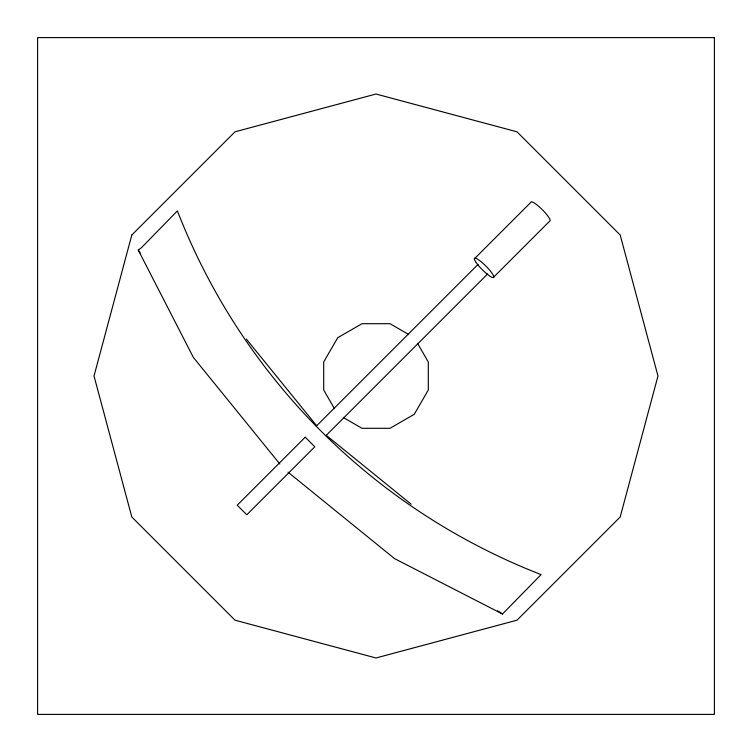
<?xml version="1.0" encoding="UTF-8"?>
<svg xmlns="http://www.w3.org/2000/svg" width="752" height="752" viewBox="0 0 752 752"><rect width="100%" height="100%" fill="white"/><g stroke="black" fill="none" stroke-linecap="round" stroke-linejoin="round"><path stroke-width="1.13" d="M474.362 258.82L530.752 202.429A13.536 2.557 45 0 1 540.519 207.975A13.536 2.557 45 0 1 550.238 220.59L493.838 276.98M316.357 426.074L478.084 264.347M325.926 435.643L487.653 273.916M288.054 472.2L394.621 558.661L502.477 614.017L541.111 574.603A637.884 637.884 0 0 1 177.397 210.889L141.423 247.728L138.246 250.04L193.339 357.379L279.8 463.946M408.214 334.208L390.015 323.698L361.985 323.698L337.714 337.714L323.698 361.985L323.698 390.015L334.208 408.214M343.786 417.792L361.985 428.302L390.015 428.302L414.286 414.286L428.302 390.015L428.302 361.985L417.792 343.786M497.608 610.821L502.477 614.017M326.424 435.464L411.109 504.178M246.327 339.039L316.526 425.566M138.246 250.04L140.173 252.954M131.807 235.019L94.028 376L131.807 516.981L235.019 620.193L376 657.972L516.981 620.193L620.193 516.981L657.972 376L620.193 235.019L516.981 131.807L376 94.028L235.019 131.807L131.807 235.019M305.237 437.194L237.218 505.212L246.788 514.782L314.806 446.763L305.237 437.194M714.4 37.6L37.6 37.6L37.6 714.4L714.4 714.4L714.4 37.6M475.649 261.799A13.536 2.557 45 0 0 492.522 277.526A13.536 2.557 45 0 0 484.128 264.366A13.536 2.557 45 0 0 475.649 261.799"/></g></svg>
